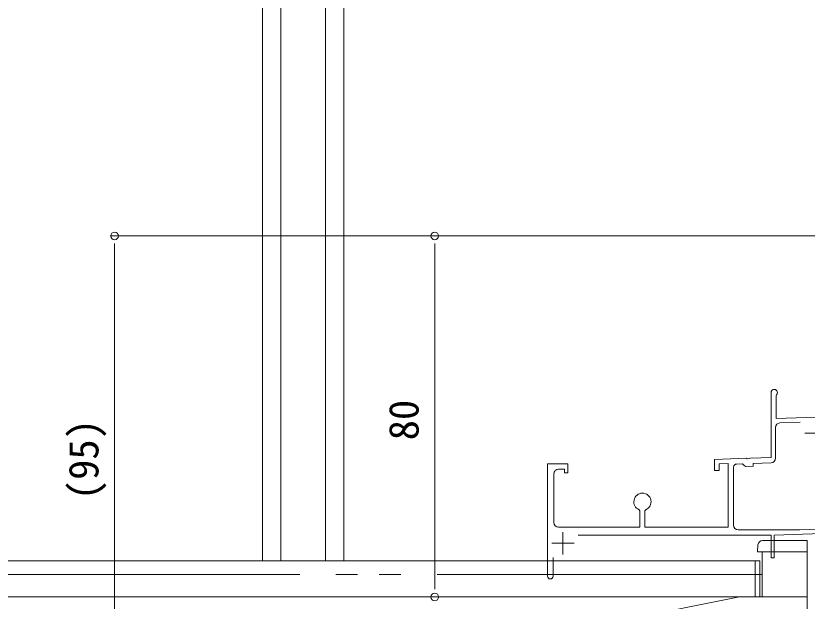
# Model space of a CAD drawing. Units: millimetres, scale not verified. Extents: x -990 to 990, y -1598 to 1604.
# Drawn here: x -84.1 to 91.3, y 779.6 to 909.2 of the extents above; entities that cross this region are included whole.
import ezdxf
from ezdxf.enums import TextEntityAlignment as Align

# ---------------------------------------------------------------- set-up
doc = ezdxf.new("R2010")
doc.units = ezdxf.units.MM
doc.header["$LTSCALE"] = 8
doc.linetypes.add('DASHED3', pattern=[4, 3, -1])
doc.linetypes.add('DOUBLE_CHAIN2', pattern=[12.8, 9, -1, 0.6, -0.6, 0.6, -1])
for name, color, linetype, lineweight in [('0-2_YKK_ZWAK', 2, 'Continuous', 9), ('0-3_YKK_11', 4, 'Continuous', 9), ('0-4_YKK_12', 7, 'Continuous', 9), ('0-5_YKK_13', 6, 'Continuous', 9)]:
    doc.layers.add(name, color=color, linetype=linetype, lineweight=lineweight)
doc.styles.add('ＭＳ ゴシック', font='')
doc.styles.get('ＭＳ ゴシック').set_extended_font_data('MS Gothic')

msp = doc.modelspace()

# ---------------------------------------------------------------- linework, layer by layer
at = {"layer": '0-2_YKK_ZWAK'}
for p, q in [((-29.374, 1132.477), (-29.374, 788.477)), ((-25.317, 1132.477), (-25.317, 788.477)), ((-15.431, 1132.477), (-15.431, 788.477)), ((-11.374, 1132.477), (-11.374, 788.477)), ((81.276, 790.477), (91.276, 790.477)), ((81.276, 790.477), (81.276, 780.474)), ((79.776, 788.477), (-188.724, 788.477)), ((79.776, 780.477), (79.776, 788.477)), ((81.276, 780.477), (-188.724, 780.477)), ((81.276, 780.477), (81.276, 780.474)), ((81.276, 780.477), (81.276, 780.474))]:
    msp.add_line(p, q, dxfattribs=at)
at = {"layer": '0-2_YKK_ZWAK', "linetype": 'DASHED3'}
msp.add_line((79.776, 780.477), (-188.724, 780.477), dxfattribs=at)
at = {"layer": '0-2_YKK_ZWAK'}
msp.add_lwpolyline([(91.276, 790.477), (91.276, 630.477), (81.276, 630.477)], dxfattribs=at)
at = {"layer": '0-3_YKK_11'}
for p, q in [((80.276, 790.477), (80.371, 792.038)), ((91.276, 790.477), (91.276, 792.038)), ((81.274, 790.477), (80.276, 790.477)), ((81.274, 790.477), (91.276, 790.477))]:
    msp.add_line(p, q, dxfattribs=at)
msp.add_lwpolyline([(81.369, 792.977), (91.276, 792.977), (91.276, 792.038)], dxfattribs=at)
msp.add_lwpolyline([(79.776, 780.477), (80.776, 780.477), (80.776, 788.477), (79.776, 788.477)], close=True, dxfattribs=at)
msp.add_arc((81.369, 791.977), 1, 90, 176.5, dxfattribs=at)
at = {"layer": '0-4_YKK_12'}
for p, q in [((85.242, 819.045), (89.755, 819.202)), ((84.276, 811.213), (84.276, 818.045)), ((90.777, 816.777), (95.777, 816.777)), ((78.006, 811.109), (77.818, 811.223)), ((78.555, 811.128), (78.006, 811.109)), ((78.734, 811.255), (78.555, 811.128)), ((74.976, 796.377), (74.976, 809.238)), ((75.647, 809.937), (76.966, 809.992)), ((76.966, 809.992), (77.276, 809.703)), ((77.276, 809.703), (77.587, 809.413)), ((35.176, 796.977), (35.176, 807.777)), ((54.042, 799.824), (54.226, 799.548)), ((37.176, 794.877), (37.176, 789.877)), ((34.676, 792.377), (39.676, 792.377)), ((34.976, 785.077), (34.976, 789.203))]:
    msp.add_line(p, q, dxfattribs=at)
for points in [[(100.277, 830.719), (100.277, 826.984), (100.27, 826.983), (100.077, 826.784), (100.077, 820.563), (84.376, 820.015), (84.376, 825.063), (84.466, 825.277)], [(83.276, 825.777), (83.276, 811.413), (78.734, 811.255)], [(77.818, 811.223), (70.776, 810.977), (70.776, 808.477), (71.776, 808.477), (71.776, 810.011), (73.776, 810.081), (73.776, 795.977), (55.326, 795.977), (55.326, 799.548), (55.511, 799.824)], [(77.587, 809.413), (79.276, 809.472), (79.276, 810.073), (83.311, 810.214)], [(36.176, 808.777), (37.476, 808.777), (37.476, 807.977), (38.276, 807.977), (38.276, 809.977), (33.776, 809.977), (33.776, 785.077)], [(54.226, 799.548), (54.226, 795.977), (36.176, 795.977)], [(124.311, 796.586), (89.686, 795.377), (75.976, 795.377)], [(40.534, 794.177), (83.276, 794.177), (83.276, 789.177), (83.976, 789.177), (83.976, 794.177), (124.242, 795.583)], [(91.276, 779.477), (91.276, 780.477), (76.276, 780.477), (51.276, 775.477)]]:
    msp.add_lwpolyline(points, dxfattribs=at)
for centre, radius, start, end in [((83.976, 825.777), 0.7, 314.42726, 180.00002), ((85.276, 818.045), 1, 92.00001, 180.00002), ((83.276, 811.213), 1, 271.99997, 0), ((36.176, 807.777), 1, 89.99998, 180.00002), ((75.676, 809.238), 0.7, 92.39002, 180.00002), ((54.776, 801.577), 1.9, 292.72723, 247.27088), ((36.176, 796.977), 1, 180.00002, 270), ((75.976, 796.377), 1, 180.00002, 270), ((34.376, 785.077), 0.6, 180.00002, 0)]:
    msp.add_arc(centre, radius, start, end, dxfattribs=at)
at = {"layer": '0-5_YKK_13'}
for p, q in [((155.277, 860.477), (-63.169, 860.477)), ((155.277, 860.477), (7.759, 860.477)), ((-62.169, 858.777), (-62.169, 857.077)), ((8.759, 858.777), (8.759, 857.077)), ((-62.169, 857.077), (-62.169, 768.877)), ((8.759, 857.077), (8.759, 783.877)), ((8.759, 782.177), (8.759, 783.877)), ((75.305, 780.477), (7.759, 780.477))]:
    msp.add_line(p, q, dxfattribs=at)
at = {"layer": '0-5_YKK_13', "linetype": 'DOUBLE_CHAIN2'}
msp.add_line((81.276, 785.477), (-641.224, 785.477), dxfattribs=at)
at = {"layer": '0-5_YKK_13'}
for centre, start, end in [((-62.169, 860.477), 90, 270), ((-62.169, 860.477), 270, 90), ((8.759, 860.477), 90, 270), ((8.759, 860.477), 270, 90), ((8.759, 780.477), 90, 270), ((8.759, 780.477), 270, 90)]:
    msp.add_arc(centre, 0.85, start, end, dxfattribs=at)

# ---------------------------------------------------------------- texts
at = {"layer": '0-5_YKK_13', "style": 'ＭＳ ゴシック'}
for s, p in [('80', (7.159, 815.197)), ('(95)', (-63.769, 801.937))]:
    msp.add_text(s, height=6.598, rotation=90, dxfattribs=at).set_placement(p, align=Align.BOTTOM_LEFT)

doc.saveas('drawing.dxf')
